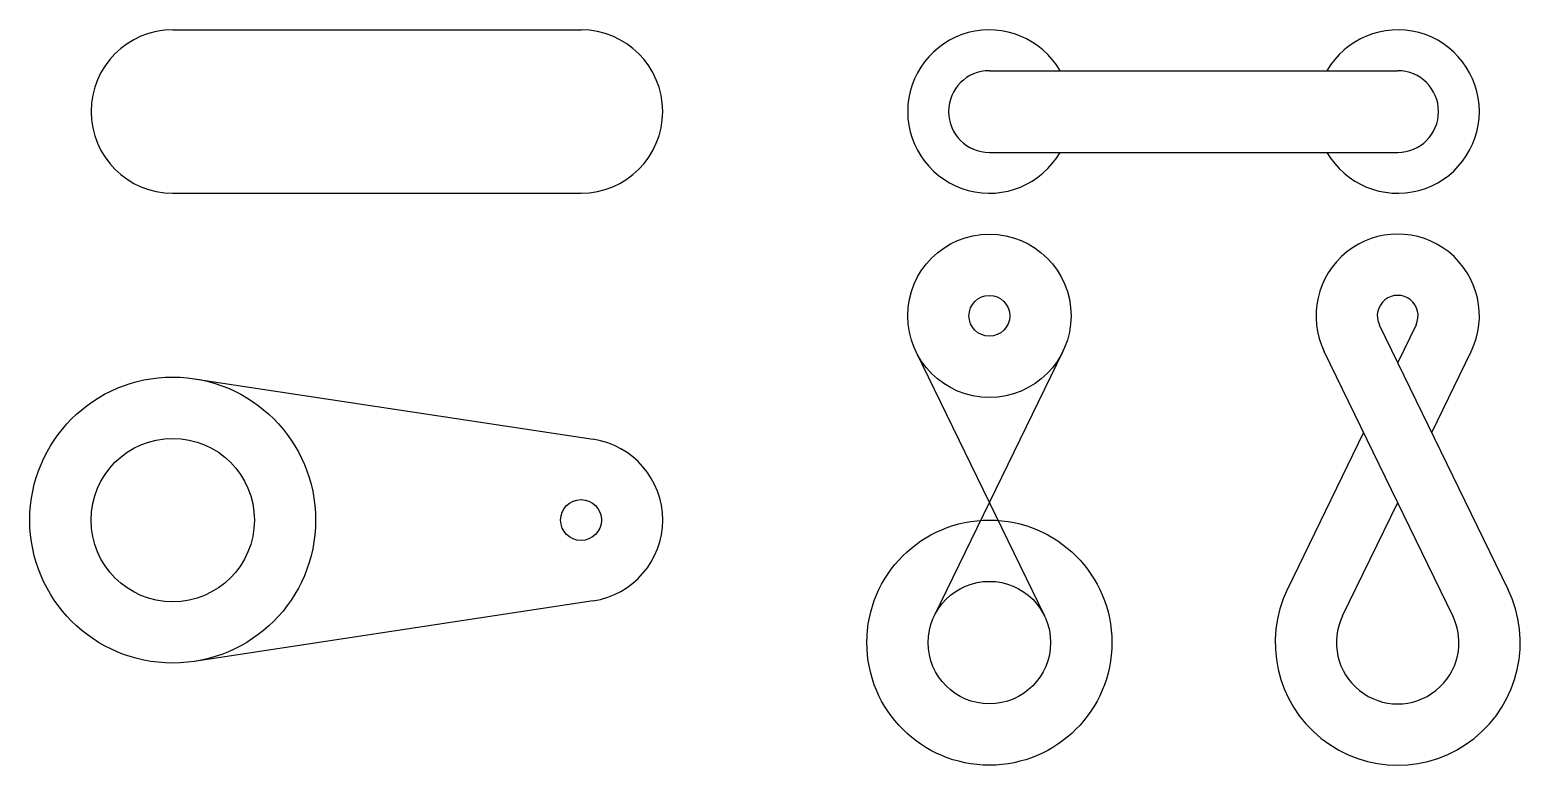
# Model space of a CAD drawing. Header units: millimetres. Extents: x 15 to 380, y -10 to 170.
import ezdxf

# ---------------------------------------------------------------- set-up
doc = ezdxf.new("R2010")
doc.units = ezdxf.units.MM

msp = doc.modelspace()

# ---------------------------------------------------------------- linework, layer by layer
for p, q in [((50, 170), (150, 170)), ((250, 160), (350, 160)), ((250, 140), (350, 140)), ((50, 130), (150, 130)), ((345.5, 97.81), (376.98, 33.12)), ((354.5, 97.81), (350, 88.57)), ((232.02, 91.25), (263.49, 26.56)), ((267.98, 91.25), (236.51, 26.56)), ((363.49, 26.56), (332.02, 91.25)), ((358.34, 71.43), (367.98, 91.25)), ((55.25, 84.6), (153, 69.77)), ((341.66, 71.43), (323.02, 33.12)), ((336.51, 26.56), (350, 54.29)), ((153, 30.23), (55.25, 15.4))]:
    msp.add_line(p, q)
for centre, radius in [((250, 100), 20), ((250, 100), 5), ((50, 50), 35), ((50, 50), 20), ((150, 50), 5), ((250, 20), 30), ((250, 20), 15)]:
    msp.add_circle(centre, radius)
for centre, radius, start, end in [((50, 150), 20, 90, 270), ((150, 150), 20, 270, 90), ((250, 150), 20, 30, 330), ((350, 150), 20, 210, 150), ((250, 150), 10, 90, 270), ((350, 150), 10, 270, 90), ((350, 100), 20, 334.0555, 205.9445), ((350, 100), 5, 334.0555, 205.9445), ((150, 50), 20, 278.6269, 81.3731), ((350, 20), 30, 154.0555, 25.9445), ((350, 20), 15, 154.0555, 25.9445)]:
    msp.add_arc(centre, radius, start, end)

doc.saveas('drawing.dxf')
